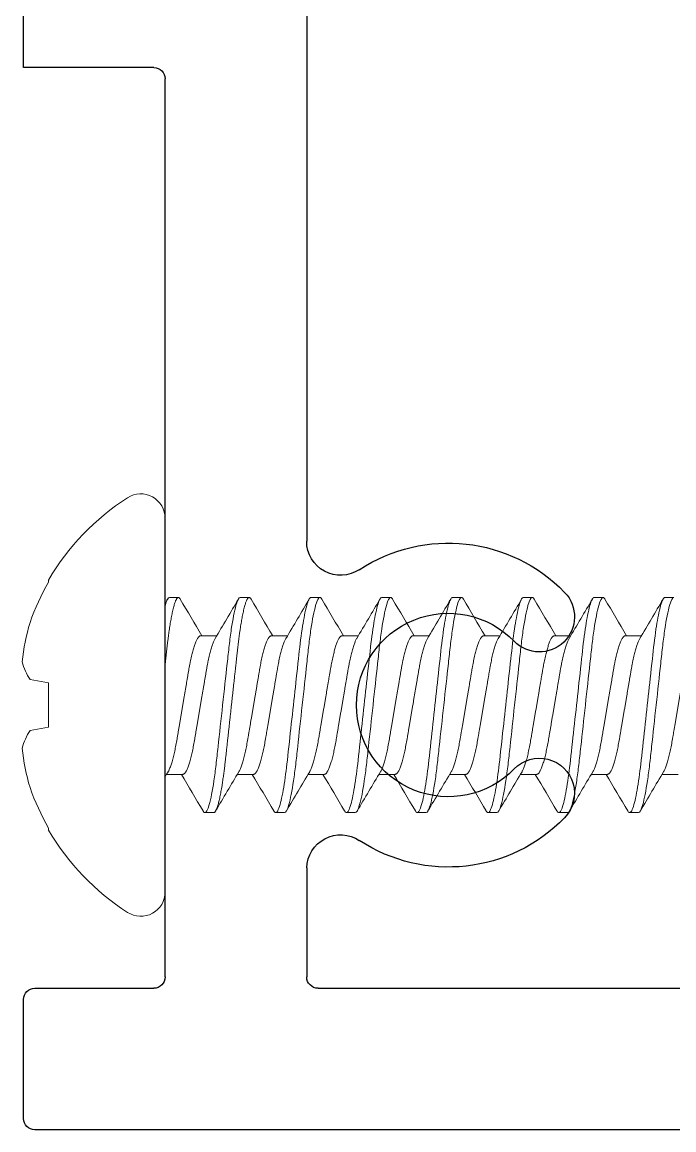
# Model space of a CAD drawing. Extents: x -82 to 113, y -82 to 93.
# Drawn here: x -4.854 to -4.279, y 67.164 to 68.142 of the extents above; entities that cross this region are included whole.
import ezdxf

# ---------------------------------------------------------------- set-up
doc = ezdxf.new("R2010")
doc.units = 0
doc.header["$MEASUREMENT"] = 0
doc.layers.get('0').update_dxf_attribs({"linetype": 'CONTINUOUS'})
doc.layers.add('Ballons', color=7, linetype='CONTINUOUS')
doc.layers.add('FRAME', color=1, linetype='CONTINUOUS')

# ---------------------------------------------------------------- blocks, each defined once
blk = doc.blocks.new('20350')
at = {"color": 7, "linetype": 'Continuous', "lineweight": 15}
for p, q in [((0, 0.16491), (0, -0.16491)), ((-0.10297, 0.11032), (-0.10297, 0.10857)), ((0.04296, 0.09499), (0.03515, 0.09499)), ((0.10545, 0.09499), (0.09764, 0.09499)), ((0.16794, 0.09499), (0.16013, 0.09499)), ((0.23044, 0.09499), (0.22262, 0.09499)), ((0.29293, 0.09499), (0.28511, 0.09499)), ((0.35542, 0.09499), (0.34761, 0.09499)), ((0.41791, 0.09499), (0.4101, 0.09499)), ((0.01562, 0.06116), (0.00127, 0.06116)), ((0.07811, 0.06116), (0.06376, 0.06116)), ((0.1406, 0.06116), (0.12625, 0.06116)), ((0.2031, 0.06116), (0.18874, 0.06116)), ((0.26559, 0.06116), (0.25123, 0.06116)), ((0.32808, 0.06116), (0.31372, 0.06116)), ((0.39057, 0.06116), (0.37621, 0.06116)), ((0.45306, 0.06116), (0.4387, 0.06116)), ((-0.11921, 0.02243), (-0.10297, 0.01957)), ((-0.10297, 0.01957), (-0.10297, -0.01957)), ((-0.10297, -0.01957), (-0.11921, -0.02243)), ((0.03125, -0.06116), (0.0456, -0.06116)), ((0.09374, -0.06116), (0.10809, -0.06116)), ((0.15623, -0.06116), (0.17058, -0.06116)), ((0.21872, -0.06116), (0.23307, -0.06116)), ((0.28121, -0.06116), (0.29556, -0.06116)), ((0.3437, -0.06116), (0.35806, -0.06116)), ((0.40619, -0.06116), (0.42055, -0.06116)), ((0.00391, -0.09499), (0.01172, -0.09499)), ((0.0664, -0.09499), (0.07421, -0.09499)), ((0.12889, -0.09499), (0.1367, -0.09499)), ((0.19138, -0.09499), (0.19919, -0.09499)), ((0.25387, -0.09499), (0.26168, -0.09499)), ((0.31636, -0.09499), (0.32417, -0.09499)), ((0.37885, -0.09499), (0.38666, -0.09499)), ((0.44134, -0.09499), (0.44915, -0.09499)), ((-0.10297, -0.10857), (-0.10297, -0.11032))]:
    blk.add_line(p, q, dxfattribs=at)
at = {"color": 7, "linetype": 'Continuous', "lineweight": 15, "flags": 128}
for points in [[(0.09597, 0.09349), (0.09606, 0.09364), (0.09647, 0.09424), (0.09687, 0.09466), (0.09726, 0.0949), (0.09764, 0.09499), (0.09807, 0.09488), (0.09852, 0.09456), (0.09899, 0.09401), (0.09946, 0.09323), (0.09995, 0.09223), (0.10044, 0.09101), (0.10094, 0.08957), (0.10145, 0.08791), (0.10196, 0.08602), (0.10242, 0.08416), (0.10288, 0.08213), (0.10334, 0.07994), (0.1038, 0.0776), (0.10425, 0.07511), (0.1047, 0.07249), (0.10515, 0.06973), (0.10559, 0.06686), (0.106, 0.06403), (0.10641, 0.0611), (0.1068, 0.0581), (0.10718, 0.05503), (0.10756, 0.05189), (0.10792, 0.04871), (0.10834, 0.04488), (0.10878, 0.04091), (0.10923, 0.0368), (0.10969, 0.03258), (0.11012, 0.02871), (0.11055, 0.02476), (0.11099, 0.02074), (0.11144, 0.01667), (0.11189, 0.01254), (0.11235, 0.00838), (0.1128, 0.0042), (0.11326, 0), (0.1137, -0.00399), (0.11414, -0.00797), (0.11457, -0.01193), (0.115, -0.01585), (0.11543, -0.01974), (0.11585, -0.02357), (0.11634, -0.02801), (0.11681, -0.03235), (0.11728, -0.03659), (0.11773, -0.0407), (0.11812, -0.04425), (0.11849, -0.0477), (0.11887, -0.05107), (0.11927, -0.05438), (0.11967, -0.05762), (0.12008, -0.06079), (0.12051, -0.06387), (0.12094, -0.06686), (0.12136, -0.06959), (0.12178, -0.07222), (0.12221, -0.07473), (0.12264, -0.07712), (0.12308, -0.07938), (0.12351, -0.0815), (0.12403, -0.08381), (0.12454, -0.08592), (0.12506, -0.08781), (0.12556, -0.08949), (0.12601, -0.0908), (0.12645, -0.09192), (0.12688, -0.09287), (0.1273, -0.09364), (0.12772, -0.09424), (0.12812, -0.09466), (0.12851, -0.0949), (0.12889, -0.09499), (0.12889, -0.09499)], [(0.15847, 0.09349), (0.15855, 0.09364), (0.15896, 0.09424), (0.15936, 0.09466), (0.15975, 0.0949), (0.16013, 0.09499), (0.16057, 0.09488), (0.16101, 0.09456), (0.16148, 0.09401), (0.16195, 0.09323), (0.16244, 0.09223), (0.16293, 0.09101), (0.16343, 0.08957), (0.16394, 0.08791), (0.16445, 0.08602), (0.16491, 0.08416), (0.16537, 0.08213), (0.16583, 0.07994), (0.16629, 0.0776), (0.16674, 0.07511), (0.1672, 0.07249), (0.16764, 0.06973), (0.16808, 0.06686), (0.16849, 0.06403), (0.1689, 0.0611), (0.16929, 0.0581), (0.16968, 0.05503), (0.17005, 0.05189), (0.17041, 0.04871), (0.17083, 0.04488), (0.17127, 0.04091), (0.17172, 0.0368), (0.17218, 0.03258), (0.17261, 0.02871), (0.17304, 0.02476), (0.17348, 0.02074), (0.17393, 0.01667), (0.17438, 0.01254), (0.17484, 0.00838), (0.1753, 0.0042), (0.17576, 0), (0.17619, -0.00399), (0.17663, -0.00797), (0.17706, -0.01193), (0.17749, -0.01585), (0.17792, -0.01974), (0.17834, -0.02357), (0.17883, -0.02801), (0.1793, -0.03235), (0.17977, -0.03659), (0.18022, -0.0407), (0.18061, -0.04425), (0.18099, -0.0477), (0.18136, -0.05107), (0.18176, -0.05438), (0.18216, -0.05762), (0.18257, -0.06079), (0.183, -0.06387), (0.18343, -0.06686), (0.18385, -0.06959), (0.18427, -0.07222), (0.1847, -0.07473), (0.18513, -0.07712), (0.18557, -0.07938), (0.18601, -0.0815), (0.18652, -0.08381), (0.18704, -0.08592), (0.18755, -0.08781), (0.18805, -0.08949), (0.1885, -0.0908), (0.18894, -0.09192), (0.18937, -0.09287), (0.18979, -0.09364), (0.19021, -0.09424), (0.19061, -0.09466), (0.191, -0.0949), (0.19138, -0.09499), (0.19138, -0.09499)], [(0.22096, 0.09349), (0.22104, 0.09364), (0.22145, 0.09424), (0.22185, 0.09466), (0.22225, 0.0949), (0.22262, 0.09499), (0.22306, 0.09488), (0.2235, 0.09456), (0.22397, 0.09401), (0.22444, 0.09323), (0.22493, 0.09223), (0.22542, 0.09101), (0.22592, 0.08957), (0.22643, 0.08791), (0.22694, 0.08602), (0.2274, 0.08416), (0.22786, 0.08213), (0.22832, 0.07994), (0.22878, 0.0776), (0.22923, 0.07511), (0.22969, 0.07249), (0.23013, 0.06973), (0.23057, 0.06686), (0.23098, 0.06403), (0.23139, 0.0611), (0.23178, 0.0581), (0.23217, 0.05503), (0.23254, 0.05189), (0.2329, 0.04871), (0.23333, 0.04488), (0.23376, 0.04091), (0.23421, 0.0368), (0.23467, 0.03258), (0.2351, 0.02871), (0.23553, 0.02476), (0.23597, 0.02074), (0.23642, 0.01667), (0.23687, 0.01254), (0.23733, 0.00838), (0.23779, 0.0042), (0.23825, 0), (0.23868, -0.00399), (0.23912, -0.00797), (0.23955, -0.01193), (0.23998, -0.01585), (0.24041, -0.01974), (0.24083, -0.02357), (0.24132, -0.02801), (0.24179, -0.03235), (0.24226, -0.03659), (0.24271, -0.0407), (0.2431, -0.04425), (0.24348, -0.0477), (0.24386, -0.05107), (0.24425, -0.05438), (0.24465, -0.05762), (0.24506, -0.06079), (0.24549, -0.06387), (0.24592, -0.06686), (0.24634, -0.06959), (0.24676, -0.07222), (0.24719, -0.07473), (0.24762, -0.07712), (0.24806, -0.07938), (0.2485, -0.0815), (0.24901, -0.08381), (0.24953, -0.08592), (0.25004, -0.08781), (0.25054, -0.08949), (0.25099, -0.0908), (0.25143, -0.09192), (0.25186, -0.09287), (0.25228, -0.09364), (0.2527, -0.09424), (0.2531, -0.09466), (0.25349, -0.0949), (0.25387, -0.09499), (0.25387, -0.09499)], [(0.28345, 0.09349), (0.28353, 0.09364), (0.28394, 0.09424), (0.28435, 0.09466), (0.28474, 0.0949), (0.28511, 0.09499), (0.28555, 0.09488), (0.286, 0.09456), (0.28646, 0.09401), (0.28694, 0.09323), (0.28742, 0.09223), (0.28791, 0.09101), (0.28841, 0.08957), (0.28892, 0.08791), (0.28943, 0.08602), (0.28989, 0.08416), (0.29035, 0.08213), (0.29081, 0.07994), (0.29127, 0.0776), (0.29173, 0.07511), (0.29218, 0.07249), (0.29262, 0.06973), (0.29306, 0.06686), (0.29347, 0.06403), (0.29388, 0.0611), (0.29427, 0.0581), (0.29466, 0.05503), (0.29503, 0.05189), (0.2954, 0.04871), (0.29582, 0.04488), (0.29625, 0.04091), (0.2967, 0.0368), (0.29717, 0.03258), (0.29759, 0.02871), (0.29802, 0.02476), (0.29846, 0.02074), (0.29891, 0.01667), (0.29936, 0.01254), (0.29982, 0.00838), (0.30028, 0.0042), (0.30074, 0), (0.30117, -0.00399), (0.30161, -0.00797), (0.30204, -0.01193), (0.30248, -0.01585), (0.3029, -0.01974), (0.30332, -0.02357), (0.30381, -0.02801), (0.30428, -0.03235), (0.30475, -0.03659), (0.3052, -0.0407), (0.30559, -0.04425), (0.30597, -0.0477), (0.30635, -0.05107), (0.30674, -0.05438), (0.30714, -0.05762), (0.30756, -0.06079), (0.30798, -0.06387), (0.30841, -0.06686), (0.30883, -0.06959), (0.30925, -0.07222), (0.30968, -0.07473), (0.31011, -0.07712), (0.31055, -0.07938), (0.31099, -0.0815), (0.3115, -0.08381), (0.31202, -0.08592), (0.31253, -0.08781), (0.31303, -0.08949), (0.31348, -0.0908), (0.31392, -0.09192), (0.31435, -0.09287), (0.31478, -0.09364), (0.31519, -0.09424), (0.31559, -0.09466), (0.31598, -0.0949), (0.31636, -0.09499), (0.31636, -0.09499)], [(0.34594, 0.09349), (0.34602, 0.09364), (0.34643, 0.09424), (0.34684, 0.09466), (0.34723, 0.0949), (0.34761, 0.09499), (0.34804, 0.09488), (0.34849, 0.09456), (0.34895, 0.09401), (0.34943, 0.09323), (0.34992, 0.09223), (0.35041, 0.09101), (0.3509, 0.08957), (0.35141, 0.08791), (0.35192, 0.08602), (0.35238, 0.08416), (0.35284, 0.08213), (0.3533, 0.07994), (0.35376, 0.0776), (0.35422, 0.07511), (0.35467, 0.07249), (0.35511, 0.06973), (0.35555, 0.06686), (0.35597, 0.06403), (0.35637, 0.0611), (0.35676, 0.0581), (0.35715, 0.05503), (0.35752, 0.05189), (0.35789, 0.04871), (0.35831, 0.04488), (0.35874, 0.04091), (0.35919, 0.0368), (0.35966, 0.03258), (0.36008, 0.02871), (0.36051, 0.02476), (0.36095, 0.02074), (0.3614, 0.01667), (0.36185, 0.01254), (0.36231, 0.00838), (0.36277, 0.0042), (0.36323, 0), (0.36367, -0.00399), (0.3641, -0.00797), (0.36454, -0.01193), (0.36497, -0.01585), (0.36539, -0.01974), (0.36581, -0.02357), (0.3663, -0.02801), (0.36678, -0.03235), (0.36724, -0.03659), (0.36769, -0.0407), (0.36808, -0.04425), (0.36846, -0.0477), (0.36884, -0.05107), (0.36923, -0.05438), (0.36963, -0.05762), (0.37005, -0.06079), (0.37047, -0.06387), (0.3709, -0.06686), (0.37132, -0.06959), (0.37174, -0.07222), (0.37217, -0.07473), (0.37261, -0.07712), (0.37304, -0.07938), (0.37348, -0.0815), (0.37399, -0.08381), (0.37451, -0.08592), (0.37502, -0.08781), (0.37553, -0.08949), (0.37597, -0.0908), (0.37641, -0.09192), (0.37684, -0.09287), (0.37727, -0.09364), (0.37768, -0.09424), (0.37808, -0.09466), (0.37847, -0.0949), (0.37885, -0.09499), (0.37885, -0.09499)], [(0.40843, 0.09349), (0.40851, 0.09364), (0.40892, 0.09424), (0.40933, 0.09466), (0.40972, 0.0949), (0.4101, 0.09499), (0.41053, 0.09488), (0.41098, 0.09456), (0.41144, 0.09401), (0.41192, 0.09323), (0.41241, 0.09223), (0.4129, 0.09101), (0.4134, 0.08957), (0.4139, 0.08791), (0.41441, 0.08602), (0.41487, 0.08416), (0.41533, 0.08213), (0.41579, 0.07994), (0.41625, 0.0776), (0.41671, 0.07511), (0.41716, 0.07249), (0.41761, 0.06973), (0.41805, 0.06686), (0.41846, 0.06403), (0.41886, 0.0611), (0.41925, 0.0581), (0.41964, 0.05503), (0.42001, 0.05189), (0.42038, 0.04871), (0.4208, 0.04488), (0.42123, 0.04091), (0.42168, 0.0368), (0.42215, 0.03258), (0.42257, 0.02871), (0.423, 0.02476), (0.42344, 0.02074), (0.42389, 0.01667), (0.42434, 0.01254), (0.4248, 0.00838), (0.42526, 0.0042), (0.42572, 0), (0.42616, -0.00399), (0.42659, -0.00797), (0.42703, -0.01193), (0.42746, -0.01585), (0.42788, -0.01974), (0.4283, -0.02357), (0.42879, -0.02801), (0.42927, -0.03235), (0.42973, -0.03659), (0.43018, -0.0407), (0.43057, -0.04425), (0.43095, -0.0477), (0.43133, -0.05107), (0.43172, -0.05438), (0.43212, -0.05762), (0.43254, -0.06079), (0.43296, -0.06387), (0.43339, -0.06686), (0.43381, -0.06959), (0.43423, -0.07222), (0.43466, -0.07473), (0.4351, -0.07712), (0.43553, -0.07938), (0.43597, -0.0815), (0.43648, -0.08381), (0.437, -0.08592), (0.43751, -0.08781), (0.43802, -0.08949), (0.43846, -0.0908), (0.4389, -0.09192), (0.43933, -0.09287), (0.43976, -0.09364), (0.44017, -0.09424), (0.44057, -0.09466), (0.44096, -0.0949), (0.44134, -0.09499), (0.44134, -0.09499)]]:
    blk.add_lwpolyline(points, dxfattribs=at)
at = {"color": 7, "linetype": 'Continuous', "lineweight": 15}
for centre, radius, start, end in [((-0.02156, 0.16491), 0.02156, 0, 122.82696), ((0.08483, 0), 0.21781, 122.82696, 149.5687), ((0.08748, 0.00048), 0.219, 150.42275, 160.70234), ((-3.69713, 2.27797), 4.32312, 329.15085, 329.64888), ((3.5982, 2.17365), 4.11763, 210.34334, 210.90451), ((-3.54829, 2.22691), 4.22281, 329.14489, 329.65476), ((3.59874, 2.13698), 4.04564, 210.33833, 210.9095), ((-3.44588, 2.20329), 4.17642, 329.1421, 329.65762), ((3.65503, 2.13331), 4.03844, 210.33784, 210.91001), ((-3.38395, 2.20362), 4.17707, 329.14215, 329.65759), ((3.7172, 2.13312), 4.03806, 210.33779, 210.91002), ((-3.32023, 2.2029), 4.17565, 329.14206, 329.65768), ((3.77928, 2.13288), 4.03759, 210.33778, 210.91007), ((-3.25729, 2.20263), 4.17512, 329.14203, 329.65771), ((3.84056, 2.13216), 4.03618, 210.33766, 210.91015), ((-3.19323, 2.20171), 4.1733, 329.14192, 329.65783), ((3.90379, 2.13259), 4.03703, 210.33772, 210.91009), ((0.05547, 0.01962), 0.18261, 163.05287, 174.17845), ((1.96649, 1.238), 2.29065, 210.85319, 210.98332), ((-0.07703, 0.05061), 0.05072, 194.22282, 213.73948), ((-0.07703, -0.05061), 0.05072, 146.26052, 165.77718), ((0.05547, -0.01962), 0.18261, 185.82155, 196.94713), ((3.61711, -2.20293), 4.17571, 149.14205, 149.65767), ((-3.42724, -2.13719), 4.04604, 30.33836, 30.90947), ((3.71944, -2.22649), 4.22199, 149.14485, 149.65481), ((-3.4264, -2.17368), 4.11769, 30.34333, 30.9045), ((3.74192, -2.20283), 4.1755, 149.14203, 149.65767), ((-3.29666, -2.13387), 4.03954, 30.3379, 30.90991), ((3.80503, -2.20319), 4.17622, 149.14207, 149.65762), ((-3.23307, -2.13322), 4.03826, 30.33781, 30.91), ((3.86663, -2.20267), 4.17519, 149.14203, 149.65771), ((-3.17142, -2.13372), 4.03925, 30.3379, 30.90996), ((3.92958, -2.20293), 4.17572, 149.14206, 149.65768), ((-3.10971, -2.13418), 4.04015, 30.33794, 30.90987), ((3.99207, -2.20293), 4.17572, 149.14206, 149.65768), ((-3.04618, -2.13356), 4.03893, 30.33785, 30.90996), ((0.08748, -0.00048), 0.219, 199.29766, 209.57725), ((-5.4711, -3.30323), 6.34506, 30.388589, 30.428661), ((0.08483, 0), 0.21781, 210.4313, 237.17304), ((-0.02156, -0.16491), 0.02156, 237.17304, 0)]:
    blk.add_arc(centre, radius, start, end, dxfattribs=at)
for points, knots in [([(0.03348, 0.09349), (0.03351, 0.09354), (0.03368, 0.09385), (0.03398, 0.09426), (0.03438, 0.09468), (0.03477, 0.09494), (0.03503, 0.09497), (0.03515, 0.09499)], [0, 0, 0, 0, 0.047585, 0.289025, 0.528364, 0.765414, 1, 1, 1, 1]), ([(0.03515, 0.09499), (0.03628, 0.09499), (0.03759, 0.09267), (0.04035, 0.08305), (0.04178, 0.07574), (0.04376, 0.06242), (0.0444, 0.0576), (0.04558, 0.04756), (0.04613, 0.04234), (0.04799, 0.02541), (0.04938, 0.01273), (0.05217, -0.01273), (0.05356, -0.02541), (0.05542, -0.04234), (0.05597, -0.04756), (0.05715, -0.0576), (0.05779, -0.06242), (0.05977, -0.07574), (0.0612, -0.08305), (0.06395, -0.09267), (0.06527, -0.09499), (0.0664, -0.09499)], [0, 0, 0, 0, 0.125, 0.125, 0.25, 0.25, 0.3125, 0.3125, 0.375, 0.375, 0.5, 0.5, 0.625, 0.625, 0.6875, 0.6875, 0.75, 0.75, 0.875, 0.875, 1, 1, 1, 1]), ([(0.04296, 0.09499), (0.04311, 0.09497), (0.04339, 0.09492), (0.04384, 0.09459), (0.04431, 0.09404), (0.04478, 0.09327), (0.04527, 0.09227), (0.04576, 0.09104), (0.04626, 0.0896), (0.04677, 0.08794), (0.04726, 0.08612), (0.04774, 0.08419), (0.0482, 0.08216), (0.04866, 0.07997), (0.04912, 0.07763), (0.04957, 0.07514), (0.05002, 0.07251), (0.05047, 0.06976), (0.0509, 0.06693), (0.05132, 0.06405), (0.05173, 0.06113), (0.05212, 0.05813), (0.05251, 0.05505), (0.05288, 0.05192), (0.05327, 0.04854), (0.05366, 0.04488), (0.0541, 0.04091), (0.05455, 0.0368), (0.055, 0.03273), (0.05544, 0.02871), (0.05587, 0.02476), (0.05631, 0.02074), (0.05676, 0.01667), (0.05721, 0.01254), (0.05767, 0.00838), (0.05812, 0.0042), (0.05858, 0.00007), (0.05902, -0.00399), (0.05946, -0.00797), (0.05989, -0.01192), (0.06032, -0.01585), (0.06075, -0.01974), (0.06119, -0.0238), (0.06166, -0.02801), (0.06213, -0.03235), (0.0626, -0.03659), (0.06303, -0.04055), (0.06344, -0.04425), (0.06382, -0.04771), (0.06419, -0.05109), (0.06459, -0.0544), (0.06499, -0.05765), (0.0654, -0.06082), (0.06583, -0.0639), (0.06625, -0.06684), (0.06668, -0.06962), (0.0671, -0.07224), (0.06753, -0.07475), (0.06796, -0.07714), (0.0684, -0.0794), (0.06886, -0.08165), (0.06935, -0.08385), (0.06987, -0.08595), (0.07038, -0.08785), (0.07086, -0.08946), (0.07133, -0.09082), (0.07177, -0.09195), (0.0722, -0.0929), (0.07262, -0.09367), (0.07304, -0.09426), (0.07344, -0.09468), (0.07383, -0.09493), (0.07423, -0.09502), (0.07464, -0.09492), (0.07509, -0.09459), (0.0755, -0.09412), (0.07577, -0.09367), (0.07588, -0.09348)], [0, 0, 0, 0, 0.014251, 0.028671, 0.043246, 0.05796, 0.072798, 0.087475, 0.102239, 0.117071, 0.131953, 0.14527, 0.158598, 0.171926, 0.18524, 0.198527, 0.211773, 0.224965, 0.238092, 0.250495, 0.262818, 0.27505, 0.287184, 0.29921, 0.311119, 0.325078, 0.339185, 0.353446, 0.367848, 0.380814, 0.393868, 0.406999, 0.420196, 0.433445, 0.446733, 0.460048, 0.473377, 0.486043, 0.498698, 0.51133, 0.523928, 0.536481, 0.548978, 0.56362, 0.578153, 0.592562, 0.606831, 0.619442, 0.631922, 0.644418, 0.657045, 0.669793, 0.682652, 0.695611, 0.708661, 0.721134, 0.733667, 0.746249, 0.75887, 0.771517, 0.78418, 0.799109, 0.814025, 0.82891, 0.843745, 0.856934, 0.870057, 0.883101, 0.896055, 0.908908, 0.921649, 0.934267, 0.946755, 0.961006, 0.975426, 0.990001, 1, 1, 1, 1]), ([(0.10545, 0.09499), (0.10658, 0.09499), (0.1079, 0.09267), (0.11065, 0.08305), (0.11208, 0.07574), (0.11406, 0.06242), (0.1147, 0.0576), (0.11588, 0.04756), (0.11643, 0.04234), (0.11829, 0.02541), (0.11968, 0.01273), (0.12247, -0.01273), (0.12386, -0.02541), (0.12572, -0.04234), (0.12627, -0.04756), (0.12745, -0.0576), (0.12809, -0.06242), (0.13007, -0.07574), (0.1315, -0.08305), (0.13426, -0.09267), (0.13557, -0.09499), (0.1367, -0.09499)], [0, 0, 0, 0, 0.125, 0.125, 0.25, 0.25, 0.3125, 0.3125, 0.375, 0.375, 0.5, 0.5, 0.625, 0.625, 0.6875, 0.6875, 0.75, 0.75, 0.875, 0.875, 1, 1, 1, 1]), ([(0.16794, 0.09499), (0.16907, 0.09499), (0.17039, 0.09267), (0.17314, 0.08305), (0.17457, 0.07574), (0.17655, 0.06242), (0.17719, 0.0576), (0.17837, 0.04756), (0.17892, 0.04234), (0.18078, 0.02541), (0.18217, 0.01273), (0.18496, -0.01273), (0.18635, -0.02541), (0.18821, -0.04234), (0.18876, -0.04756), (0.18995, -0.0576), (0.19058, -0.06242), (0.19256, -0.07574), (0.19399, -0.08305), (0.19675, -0.09267), (0.19806, -0.09499), (0.19919, -0.09499)], [0, 0, 0, 0, 0.125, 0.125, 0.25, 0.25, 0.3125, 0.3125, 0.375, 0.375, 0.5, 0.5, 0.625, 0.625, 0.6875, 0.6875, 0.75, 0.75, 0.875, 0.875, 1, 1, 1, 1]), ([(0.23044, 0.09499), (0.23156, 0.09499), (0.23288, 0.09267), (0.23563, 0.08305), (0.23706, 0.07574), (0.23905, 0.06242), (0.23968, 0.0576), (0.24086, 0.04756), (0.24142, 0.04234), (0.24327, 0.02541), (0.24466, 0.01273), (0.24745, -0.01273), (0.24884, -0.02541), (0.2507, -0.04234), (0.25125, -0.04756), (0.25244, -0.0576), (0.25307, -0.06242), (0.25505, -0.07574), (0.25649, -0.08305), (0.25924, -0.09267), (0.26055, -0.09499), (0.26168, -0.09499)], [0, 0, 0, 0, 0.125, 0.125, 0.25, 0.25, 0.3125, 0.3125, 0.375, 0.375, 0.5, 0.5, 0.625, 0.625, 0.6875, 0.6875, 0.75, 0.75, 0.875, 0.875, 1, 1, 1, 1]), ([(0.29293, 0.09499), (0.29405, 0.09499), (0.29537, 0.09267), (0.29812, 0.08305), (0.29955, 0.07574), (0.30154, 0.06242), (0.30217, 0.0576), (0.30336, 0.04756), (0.30391, 0.04234), (0.30576, 0.02541), (0.30715, 0.01273), (0.30994, -0.01273), (0.31134, -0.02541), (0.31319, -0.04234), (0.31374, -0.04756), (0.31493, -0.0576), (0.31556, -0.06242), (0.31754, -0.07574), (0.31898, -0.08305), (0.32173, -0.09267), (0.32304, -0.09499), (0.32417, -0.09499)], [0, 0, 0, 0, 0.125, 0.125, 0.25, 0.25, 0.3125, 0.3125, 0.375, 0.375, 0.5, 0.5, 0.625, 0.625, 0.6875, 0.6875, 0.75, 0.75, 0.875, 0.875, 1, 1, 1, 1]), ([(0.35542, 0.09499), (0.35654, 0.09499), (0.35786, 0.09267), (0.36061, 0.08305), (0.36204, 0.07574), (0.36403, 0.06242), (0.36466, 0.0576), (0.36585, 0.04756), (0.3664, 0.04234), (0.36825, 0.02541), (0.36964, 0.01273), (0.37243, -0.01273), (0.37383, -0.02541), (0.37568, -0.04234), (0.37623, -0.04756), (0.37742, -0.0576), (0.37805, -0.06242), (0.38004, -0.07574), (0.38147, -0.08305), (0.38422, -0.09267), (0.38553, -0.09499), (0.38666, -0.09499)], [0, 0, 0, 0, 0.125, 0.125, 0.25, 0.25, 0.3125, 0.3125, 0.375, 0.375, 0.5, 0.5, 0.625, 0.625, 0.6875, 0.6875, 0.75, 0.75, 0.875, 0.875, 1, 1, 1, 1]), ([(0.41791, 0.09499), (0.41904, 0.09499), (0.42035, 0.09267), (0.4231, 0.08305), (0.42453, 0.07574), (0.42652, 0.06242), (0.42715, 0.0576), (0.42834, 0.04756), (0.42889, 0.04234), (0.43074, 0.02541), (0.43214, 0.01273), (0.43493, -0.01273), (0.43632, -0.02541), (0.43817, -0.04234), (0.43872, -0.04756), (0.43991, -0.0576), (0.44054, -0.06242), (0.44253, -0.07574), (0.44396, -0.08305), (0.44671, -0.09267), (0.44803, -0.09499), (0.44915, -0.09499)], [0, 0, 0, 0, 0.125, 0.125, 0.25, 0.25, 0.3125, 0.3125, 0.375, 0.375, 0.5, 0.5, 0.625, 0.625, 0.6875, 0.6875, 0.75, 0.75, 0.875, 0.875, 1, 1, 1, 1]), ([(0.00268, 0.05879), (0.00284, 0.05852), (0.00319, 0.05792), (0.00374, 0.05678), (0.00433, 0.0554), (0.00493, 0.0538), (0.00554, 0.05199), (0.00615, 0.05), (0.00676, 0.04784), (0.00736, 0.04553), (0.00794, 0.04312), (0.0085, 0.04062), (0.00903, 0.03807), (0.00955, 0.03543), (0.01005, 0.03271), (0.01053, 0.02992), (0.01102, 0.02705), (0.01153, 0.02406), (0.01206, 0.02093), (0.01262, 0.01764), (0.0132, 0.01422), (0.0138, 0.01073), (0.0144, 0.00719), (0.01501, 0.0036), (0.01561, 0.00005), (0.01621, -0.00344), (0.01679, -0.00686), (0.01737, -0.01025), (0.01794, -0.01359), (0.0185, -0.01687), (0.01904, -0.02008), (0.01957, -0.02319), (0.02009, -0.02625), (0.0206, -0.02925), (0.0211, -0.03219), (0.02162, -0.03504), (0.02216, -0.03782), (0.02272, -0.04051), (0.02329, -0.04304), (0.02386, -0.04542), (0.02443, -0.04764), (0.02501, -0.04971), (0.02559, -0.05164), (0.02618, -0.0534), (0.02676, -0.055), (0.02734, -0.05641), (0.02793, -0.05767), (0.02851, -0.05875), (0.02909, -0.05964), (0.02966, -0.06033), (0.03021, -0.06081), (0.03074, -0.06111), (0.03108, -0.06114), (0.03125, -0.06116)], [0, 0, 0, 0, 0.01655, 0.036076, 0.055684, 0.076278, 0.09689, 0.117481, 0.138013, 0.158451, 0.178758, 0.197989, 0.217041, 0.235887, 0.254503, 0.272881, 0.291367, 0.310095, 0.329043, 0.349099, 0.369335, 0.389717, 0.410212, 0.430781, 0.451388, 0.471059, 0.490697, 0.51027, 0.529746, 0.549094, 0.568284, 0.587289, 0.606083, 0.625518, 0.644756, 0.664215, 0.683931, 0.703875, 0.724017, 0.743398, 0.7629, 0.782492, 0.802141, 0.821815, 0.841481, 0.861106, 0.880659, 0.90103, 0.921251, 0.941289, 0.961112, 0.980691, 1, 1, 1, 1]), ([(0.01562, 0.06116), (0.01578, 0.06115), (0.01611, 0.06111), (0.01661, 0.06084), (0.01713, 0.0604), (0.01767, 0.05978), (0.01822, 0.05897), (0.01879, 0.05797), (0.01936, 0.05679), (0.01995, 0.0554), (0.02055, 0.0538), (0.02117, 0.05199), (0.02178, 0.05), (0.02238, 0.04784), (0.02298, 0.04553), (0.02356, 0.04312), (0.02412, 0.04062), (0.02465, 0.03807), (0.02517, 0.03543), (0.02567, 0.03271), (0.02615, 0.02992), (0.02664, 0.02705), (0.02715, 0.02406), (0.02768, 0.02093), (0.02824, 0.01764), (0.02882, 0.01422), (0.02942, 0.01073), (0.03002, 0.00719), (0.03063, 0.0036), (0.03124, 0.00005), (0.03183, -0.00344), (0.03241, -0.00686), (0.03299, -0.01025), (0.03356, -0.01359), (0.03412, -0.01687), (0.03466, -0.02008), (0.03519, -0.02319), (0.03572, -0.02625), (0.03623, -0.02925), (0.03673, -0.03219), (0.03725, -0.03504), (0.03779, -0.03782), (0.03834, -0.04051), (0.03891, -0.04304), (0.03948, -0.04542), (0.04005, -0.04764), (0.04063, -0.04971), (0.04121, -0.05164), (0.0418, -0.0534), (0.04239, -0.05499), (0.04297, -0.05642), (0.04355, -0.05766), (0.04396, -0.05845), (0.04417, -0.05877), (0.04419, -0.0588)], [0, 0, 0, 0, 0.018425, 0.037097, 0.055995, 0.075091, 0.09436, 0.113772, 0.133298, 0.152906, 0.1735, 0.194111, 0.214702, 0.235235, 0.255672, 0.275979, 0.295209, 0.314261, 0.333107, 0.351722, 0.3701, 0.388586, 0.407314, 0.426261, 0.446317, 0.466553, 0.486935, 0.507429, 0.527998, 0.548605, 0.568275, 0.587913, 0.607486, 0.626962, 0.646309, 0.665499, 0.684504, 0.703298, 0.722732, 0.74197, 0.761429, 0.781145, 0.801089, 0.82123, 0.840611, 0.860113, 0.879704, 0.899353, 0.919026, 0.938692, 0.958318, 0.97787, 0.998241, 1, 1, 1, 1]), ([(0.06517, 0.05879), (0.06533, 0.05852), (0.06568, 0.05792), (0.06623, 0.05678), (0.06682, 0.0554), (0.06742, 0.0538), (0.06803, 0.05199), (0.06865, 0.05), (0.06925, 0.04784), (0.06985, 0.04553), (0.07043, 0.04312), (0.07099, 0.04062), (0.07152, 0.03807), (0.07204, 0.03543), (0.07254, 0.03271), (0.07302, 0.02992), (0.07351, 0.02705), (0.07402, 0.02406), (0.07455, 0.02093), (0.07511, 0.01764), (0.07569, 0.01422), (0.07629, 0.01073), (0.07689, 0.00719), (0.0775, 0.0036), (0.0781, 0.00005), (0.0787, -0.00344), (0.07928, -0.00686), (0.07986, -0.01025), (0.08043, -0.01359), (0.08099, -0.01687), (0.08153, -0.02008), (0.08206, -0.02319), (0.08258, -0.02625), (0.08309, -0.02925), (0.08359, -0.03219), (0.08411, -0.03504), (0.08465, -0.03782), (0.08521, -0.04051), (0.08578, -0.04304), (0.08635, -0.04542), (0.08692, -0.04764), (0.0875, -0.04971), (0.08808, -0.05164), (0.08867, -0.0534), (0.08925, -0.055), (0.08984, -0.05641), (0.09042, -0.05767), (0.091, -0.05875), (0.09159, -0.05964), (0.09215, -0.06033), (0.0927, -0.06081), (0.09323, -0.06111), (0.09357, -0.06114), (0.09374, -0.06116)], [0, 0, 0, 0, 0.016545, 0.036071, 0.055679, 0.076274, 0.096885, 0.117476, 0.138009, 0.158447, 0.178755, 0.197985, 0.217037, 0.235883, 0.254499, 0.272877, 0.291364, 0.310092, 0.32904, 0.349096, 0.369332, 0.389715, 0.410209, 0.430778, 0.451385, 0.471056, 0.490695, 0.510268, 0.529744, 0.549092, 0.568282, 0.587287, 0.606081, 0.625516, 0.644754, 0.664214, 0.68393, 0.703874, 0.724016, 0.743397, 0.762899, 0.782491, 0.80214, 0.821814, 0.84148, 0.861106, 0.880658, 0.901029, 0.921251, 0.941289, 0.961112, 0.980691, 1, 1, 1, 1]), ([(0.07811, 0.06116), (0.07827, 0.06115), (0.0786, 0.06111), (0.0791, 0.06084), (0.07962, 0.0604), (0.08016, 0.05978), (0.08071, 0.05897), (0.08128, 0.05797), (0.08185, 0.05679), (0.08244, 0.0554), (0.08304, 0.0538), (0.08366, 0.05199), (0.08427, 0.05), (0.08488, 0.04784), (0.08547, 0.04553), (0.08605, 0.04312), (0.08661, 0.04062), (0.08715, 0.03807), (0.08766, 0.03543), (0.08816, 0.03271), (0.08864, 0.02992), (0.08913, 0.02705), (0.08964, 0.02406), (0.09017, 0.02093), (0.09073, 0.01764), (0.09131, 0.01422), (0.09191, 0.01073), (0.09251, 0.00719), (0.09312, 0.0036), (0.09373, 0.00005), (0.09432, -0.00344), (0.0949, -0.00686), (0.09548, -0.01025), (0.09605, -0.01359), (0.09661, -0.01687), (0.09716, -0.02008), (0.09769, -0.02319), (0.09821, -0.02625), (0.09872, -0.02925), (0.09922, -0.03219), (0.09974, -0.03504), (0.10028, -0.03782), (0.10084, -0.04051), (0.1014, -0.04304), (0.10197, -0.04542), (0.10254, -0.04764), (0.10312, -0.04971), (0.10371, -0.05164), (0.10429, -0.0534), (0.10488, -0.05499), (0.10546, -0.05642), (0.10604, -0.05766), (0.10645, -0.05845), (0.10666, -0.05877), (0.10668, -0.0588)], [0, 0, 0, 0, 0.018425, 0.037098, 0.055996, 0.075092, 0.094362, 0.113774, 0.1333, 0.152908, 0.173503, 0.194115, 0.214706, 0.235239, 0.255677, 0.275984, 0.295214, 0.314266, 0.333112, 0.351728, 0.370107, 0.388593, 0.407321, 0.426269, 0.446325, 0.466561, 0.486944, 0.507438, 0.528007, 0.548614, 0.568285, 0.587924, 0.607497, 0.626973, 0.646321, 0.665511, 0.684516, 0.70331, 0.722745, 0.741983, 0.761443, 0.781159, 0.801103, 0.821245, 0.840626, 0.860128, 0.879719, 0.899368, 0.919043, 0.938709, 0.958334, 0.977887, 0.998258, 1, 1, 1, 1]), ([(0.12766, 0.05879), (0.12782, 0.05852), (0.12817, 0.05792), (0.12872, 0.05678), (0.12931, 0.0554), (0.12991, 0.0538), (0.13052, 0.05199), (0.13114, 0.05), (0.13174, 0.04784), (0.13234, 0.04553), (0.13292, 0.04312), (0.13348, 0.04062), (0.13401, 0.03807), (0.13453, 0.03543), (0.13503, 0.03271), (0.13551, 0.02992), (0.136, 0.02705), (0.13651, 0.02406), (0.13704, 0.02093), (0.1376, 0.01764), (0.13818, 0.01422), (0.13878, 0.01073), (0.13938, 0.00719), (0.13999, 0.0036), (0.1406, 0.00005), (0.14119, -0.00344), (0.14177, -0.00686), (0.14235, -0.01025), (0.14292, -0.01359), (0.14348, -0.01687), (0.14402, -0.02008), (0.14455, -0.02319), (0.14507, -0.02625), (0.14559, -0.02925), (0.14608, -0.03219), (0.14661, -0.03504), (0.14715, -0.03782), (0.1477, -0.04051), (0.14827, -0.04304), (0.14884, -0.04542), (0.14941, -0.04764), (0.14999, -0.04971), (0.15057, -0.05164), (0.15116, -0.0534), (0.15174, -0.055), (0.15233, -0.05641), (0.15291, -0.05767), (0.1535, -0.05875), (0.15408, -0.05964), (0.15464, -0.06033), (0.15519, -0.06081), (0.15572, -0.06111), (0.15606, -0.06114), (0.15623, -0.06116)], [0, 0, 0, 0, 0.016565, 0.036091, 0.055698, 0.076292, 0.096904, 0.117494, 0.138027, 0.158464, 0.178771, 0.198002, 0.217053, 0.235899, 0.254514, 0.272892, 0.291378, 0.310106, 0.329053, 0.349109, 0.369345, 0.389727, 0.410221, 0.43079, 0.451396, 0.471067, 0.490705, 0.510278, 0.529753, 0.549101, 0.568291, 0.587296, 0.606089, 0.625524, 0.644762, 0.664221, 0.683936, 0.70388, 0.724022, 0.743402, 0.762904, 0.782495, 0.802144, 0.821817, 0.841483, 0.861108, 0.880661, 0.901031, 0.921252, 0.94129, 0.961113, 0.980692, 1, 1, 1, 1]), ([(0.1406, 0.06116), (0.14076, 0.06115), (0.14109, 0.06111), (0.14159, 0.06084), (0.14211, 0.0604), (0.14265, 0.05978), (0.1432, 0.05897), (0.14377, 0.05797), (0.14434, 0.05679), (0.14493, 0.0554), (0.14553, 0.0538), (0.14615, 0.05199), (0.14676, 0.05), (0.14737, 0.04784), (0.14797, 0.04553), (0.14854, 0.04312), (0.1491, 0.04062), (0.14964, 0.03807), (0.15015, 0.03543), (0.15065, 0.03271), (0.15113, 0.02992), (0.15162, 0.02705), (0.15213, 0.02406), (0.15266, 0.02093), (0.15322, 0.01764), (0.15381, 0.01422), (0.1544, 0.01073), (0.155, 0.00719), (0.15561, 0.0036), (0.15622, 0.00005), (0.15681, -0.00344), (0.1574, -0.00686), (0.15797, -0.01025), (0.15854, -0.01359), (0.1591, -0.01687), (0.15965, -0.02008), (0.16018, -0.02319), (0.1607, -0.02625), (0.16121, -0.02925), (0.16171, -0.03219), (0.16223, -0.03504), (0.16277, -0.03782), (0.16333, -0.04051), (0.16389, -0.04304), (0.16446, -0.04542), (0.16503, -0.04764), (0.16561, -0.04971), (0.1662, -0.05164), (0.16678, -0.0534), (0.16737, -0.05499), (0.16795, -0.05642), (0.16853, -0.05766), (0.16894, -0.05845), (0.16915, -0.05877), (0.16917, -0.0588)], [0, 0, 0, 0, 0.018425, 0.037098, 0.055995, 0.075092, 0.094361, 0.113774, 0.1333, 0.152908, 0.173502, 0.194114, 0.214705, 0.235238, 0.255675, 0.275982, 0.295213, 0.314265, 0.333111, 0.351727, 0.370105, 0.388591, 0.407319, 0.426267, 0.446323, 0.466559, 0.486941, 0.507436, 0.528005, 0.548612, 0.568283, 0.587921, 0.607494, 0.626969, 0.646317, 0.665508, 0.684513, 0.703307, 0.722741, 0.74198, 0.761439, 0.781155, 0.801099, 0.821241, 0.840622, 0.860124, 0.879715, 0.899364, 0.919038, 0.938704, 0.95833, 0.977882, 0.998253, 1, 1, 1, 1]), ([(0.19015, 0.05879), (0.19031, 0.05852), (0.19066, 0.05792), (0.19121, 0.05678), (0.1918, 0.0554), (0.1924, 0.0538), (0.19301, 0.05199), (0.19363, 0.05), (0.19423, 0.04784), (0.19483, 0.04553), (0.19541, 0.04312), (0.19597, 0.04062), (0.1965, 0.03807), (0.19702, 0.03543), (0.19752, 0.03271), (0.198, 0.02992), (0.19849, 0.02705), (0.199, 0.02406), (0.19953, 0.02093), (0.20009, 0.01764), (0.20067, 0.01422), (0.20127, 0.01073), (0.20187, 0.00719), (0.20248, 0.0036), (0.20309, 0.00005), (0.20368, -0.00344), (0.20426, -0.00686), (0.20484, -0.01025), (0.20541, -0.01359), (0.20597, -0.01687), (0.20651, -0.02008), (0.20704, -0.02319), (0.20757, -0.02625), (0.20808, -0.02925), (0.20858, -0.03219), (0.2091, -0.03504), (0.20964, -0.03782), (0.21019, -0.04051), (0.21076, -0.04304), (0.21133, -0.04542), (0.2119, -0.04764), (0.21248, -0.04971), (0.21306, -0.05164), (0.21365, -0.0534), (0.21424, -0.055), (0.21482, -0.05641), (0.2154, -0.05767), (0.21599, -0.05875), (0.21657, -0.05964), (0.21713, -0.06033), (0.21768, -0.06081), (0.21821, -0.06111), (0.21855, -0.06114), (0.21872, -0.06116)], [0, 0, 0, 0, 0.016551, 0.036076, 0.055684, 0.076279, 0.09689, 0.117481, 0.138014, 0.158452, 0.178759, 0.19799, 0.217041, 0.235888, 0.254503, 0.272882, 0.291368, 0.310096, 0.329043, 0.349099, 0.369335, 0.389718, 0.410212, 0.430781, 0.451388, 0.471059, 0.490697, 0.51027, 0.529746, 0.549094, 0.568285, 0.58729, 0.606083, 0.625518, 0.644756, 0.664216, 0.683932, 0.703876, 0.724018, 0.743399, 0.7629, 0.782492, 0.802141, 0.821815, 0.841481, 0.861106, 0.880659, 0.90103, 0.921251, 0.941289, 0.961112, 0.980691, 1, 1, 1, 1]), ([(0.2031, 0.06116), (0.20326, 0.06115), (0.20358, 0.06111), (0.20408, 0.06084), (0.2046, 0.0604), (0.20514, 0.05978), (0.20569, 0.05897), (0.20626, 0.05797), (0.20683, 0.05679), (0.20742, 0.0554), (0.20802, 0.0538), (0.20864, 0.05199), (0.20925, 0.05), (0.20986, 0.04784), (0.21046, 0.04553), (0.21104, 0.04312), (0.21159, 0.04062), (0.21213, 0.03807), (0.21264, 0.03543), (0.21314, 0.03271), (0.21362, 0.02992), (0.21411, 0.02705), (0.21462, 0.02406), (0.21515, 0.02093), (0.21571, 0.01764), (0.2163, 0.01422), (0.21689, 0.01073), (0.21749, 0.00719), (0.2181, 0.0036), (0.21871, 0.00005), (0.2193, -0.00344), (0.21989, -0.00686), (0.22046, -0.01025), (0.22103, -0.01359), (0.22159, -0.01687), (0.22214, -0.02008), (0.22267, -0.02319), (0.22319, -0.02625), (0.2237, -0.02925), (0.2242, -0.03219), (0.22472, -0.03504), (0.22526, -0.03782), (0.22582, -0.04051), (0.22638, -0.04304), (0.22695, -0.04542), (0.22752, -0.04764), (0.2281, -0.04971), (0.22869, -0.05164), (0.22927, -0.0534), (0.22986, -0.05499), (0.23044, -0.05642), (0.23102, -0.05766), (0.23143, -0.05845), (0.23164, -0.05877), (0.23166, -0.0588)], [0, 0, 0, 0, 0.018425, 0.037098, 0.055995, 0.075092, 0.094361, 0.113774, 0.1333, 0.152908, 0.173502, 0.194114, 0.214705, 0.235238, 0.255675, 0.275982, 0.295213, 0.314265, 0.333111, 0.351727, 0.370105, 0.388591, 0.407319, 0.426267, 0.446323, 0.466559, 0.486941, 0.507436, 0.528005, 0.548612, 0.568283, 0.587921, 0.607494, 0.626969, 0.646317, 0.665508, 0.684513, 0.703307, 0.722741, 0.74198, 0.761439, 0.781155, 0.801099, 0.821241, 0.840622, 0.860124, 0.879715, 0.899364, 0.919038, 0.938704, 0.95833, 0.977882, 0.998253, 1, 1, 1, 1]), ([(0.25265, 0.05879), (0.25281, 0.05852), (0.25315, 0.05792), (0.2537, 0.05678), (0.25429, 0.0554), (0.25489, 0.0538), (0.25551, 0.05199), (0.25612, 0.05), (0.25673, 0.04784), (0.25732, 0.04553), (0.2579, 0.04312), (0.25846, 0.04062), (0.259, 0.03807), (0.25951, 0.03543), (0.26001, 0.03271), (0.26049, 0.02992), (0.26098, 0.02705), (0.26149, 0.02406), (0.26202, 0.02093), (0.26258, 0.01764), (0.26316, 0.01422), (0.26376, 0.01073), (0.26436, 0.00719), (0.26497, 0.0036), (0.26558, 0.00005), (0.26617, -0.00344), (0.26675, -0.00686), (0.26733, -0.01025), (0.2679, -0.01359), (0.26846, -0.01687), (0.26901, -0.02008), (0.26954, -0.02319), (0.27006, -0.02625), (0.27057, -0.02925), (0.27107, -0.03219), (0.27159, -0.03504), (0.27213, -0.03782), (0.27269, -0.04051), (0.27325, -0.04304), (0.27382, -0.04542), (0.27439, -0.04764), (0.27497, -0.04971), (0.27556, -0.05164), (0.27614, -0.0534), (0.27673, -0.055), (0.27731, -0.05641), (0.27789, -0.05767), (0.27848, -0.05875), (0.27906, -0.05964), (0.27962, -0.06033), (0.28017, -0.06081), (0.2807, -0.06111), (0.28104, -0.06114), (0.28121, -0.06116)], [0, 0, 0, 0, 0.016551, 0.036076, 0.055684, 0.076279, 0.09689, 0.117481, 0.138014, 0.158452, 0.178759, 0.19799, 0.217041, 0.235888, 0.254503, 0.272882, 0.291368, 0.310096, 0.329043, 0.349099, 0.369335, 0.389718, 0.410212, 0.430781, 0.451388, 0.471059, 0.490697, 0.51027, 0.529746, 0.549094, 0.568285, 0.58729, 0.606083, 0.625518, 0.644756, 0.664216, 0.683932, 0.703876, 0.724018, 0.743399, 0.7629, 0.782492, 0.802141, 0.821815, 0.841481, 0.861106, 0.880659, 0.90103, 0.921251, 0.941289, 0.961112, 0.980691, 1, 1, 1, 1]), ([(0.26559, 0.06116), (0.26575, 0.06115), (0.26607, 0.06111), (0.26657, 0.06084), (0.2671, 0.0604), (0.26763, 0.05978), (0.26818, 0.05897), (0.26875, 0.05797), (0.26932, 0.05679), (0.26991, 0.0554), (0.27051, 0.0538), (0.27113, 0.05199), (0.27174, 0.05), (0.27235, 0.04784), (0.27295, 0.04553), (0.27353, 0.04312), (0.27408, 0.04062), (0.27462, 0.03807), (0.27514, 0.03543), (0.27564, 0.03271), (0.27611, 0.02992), (0.2766, 0.02705), (0.27711, 0.02406), (0.27765, 0.02093), (0.2782, 0.01764), (0.27879, 0.01422), (0.27938, 0.01073), (0.27999, 0.00719), (0.2806, 0.0036), (0.2812, 0.00005), (0.28179, -0.00344), (0.28238, -0.00686), (0.28295, -0.01025), (0.28352, -0.01359), (0.28408, -0.01687), (0.28463, -0.02008), (0.28516, -0.02319), (0.28568, -0.02625), (0.28619, -0.02925), (0.28669, -0.03219), (0.28721, -0.03504), (0.28775, -0.03782), (0.28831, -0.04051), (0.28887, -0.04304), (0.28944, -0.04542), (0.29002, -0.04764), (0.29059, -0.04971), (0.29118, -0.05164), (0.29176, -0.0534), (0.29235, -0.05499), (0.29293, -0.05642), (0.29351, -0.05766), (0.29392, -0.05845), (0.29413, -0.05877), (0.29415, -0.0588)], [0, 0, 0, 0, 0.018425, 0.037098, 0.055995, 0.075092, 0.094361, 0.113774, 0.1333, 0.152908, 0.173502, 0.194114, 0.214705, 0.235238, 0.255675, 0.275982, 0.295213, 0.314265, 0.333111, 0.351727, 0.370105, 0.388591, 0.407319, 0.426267, 0.446322, 0.466559, 0.486941, 0.507436, 0.528005, 0.548612, 0.568283, 0.587921, 0.607494, 0.626969, 0.646317, 0.665508, 0.684513, 0.703307, 0.722741, 0.74198, 0.761439, 0.781155, 0.801099, 0.821241, 0.840622, 0.860124, 0.879715, 0.899364, 0.919038, 0.938704, 0.95833, 0.977882, 0.998253, 1, 1, 1, 1]), ([(0.31514, 0.05879), (0.3153, 0.05852), (0.31564, 0.05792), (0.31619, 0.05678), (0.31678, 0.0554), (0.31738, 0.0538), (0.318, 0.05199), (0.31861, 0.05), (0.31922, 0.04784), (0.31982, 0.04553), (0.32039, 0.04312), (0.32095, 0.04062), (0.32149, 0.03807), (0.322, 0.03543), (0.3225, 0.03271), (0.32298, 0.02992), (0.32347, 0.02705), (0.32398, 0.02406), (0.32451, 0.02093), (0.32507, 0.01764), (0.32565, 0.01422), (0.32625, 0.01073), (0.32685, 0.00719), (0.32746, 0.0036), (0.32807, 0.00005), (0.32866, -0.00344), (0.32925, -0.00686), (0.32982, -0.01025), (0.33039, -0.01359), (0.33095, -0.01687), (0.3315, -0.02008), (0.33203, -0.02319), (0.33255, -0.02625), (0.33306, -0.02925), (0.33356, -0.03219), (0.33408, -0.03504), (0.33462, -0.03782), (0.33518, -0.04051), (0.33574, -0.04304), (0.33631, -0.04542), (0.33688, -0.04764), (0.33746, -0.04971), (0.33805, -0.05164), (0.33863, -0.0534), (0.33922, -0.055), (0.3398, -0.05641), (0.34038, -0.05767), (0.34097, -0.05875), (0.34155, -0.05964), (0.34212, -0.06033), (0.34266, -0.06081), (0.34319, -0.06111), (0.34353, -0.06114), (0.3437, -0.06116)], [0, 0, 0, 0, 0.01655, 0.036076, 0.055684, 0.076279, 0.09689, 0.117481, 0.138014, 0.158452, 0.178759, 0.19799, 0.217041, 0.235888, 0.254503, 0.272882, 0.291368, 0.310096, 0.329043, 0.349099, 0.369335, 0.389718, 0.410212, 0.430781, 0.451388, 0.471059, 0.490697, 0.51027, 0.529746, 0.549094, 0.568285, 0.58729, 0.606083, 0.625518, 0.644756, 0.664216, 0.683932, 0.703876, 0.724018, 0.743399, 0.7629, 0.782492, 0.802141, 0.821815, 0.841481, 0.861106, 0.880659, 0.90103, 0.921251, 0.941289, 0.961112, 0.980691, 1, 1, 1, 1]), ([(0.32808, 0.06116), (0.32824, 0.06115), (0.32856, 0.06111), (0.32906, 0.06084), (0.32959, 0.0604), (0.33012, 0.05978), (0.33068, 0.05897), (0.33124, 0.05797), (0.33181, 0.05679), (0.3324, 0.0554), (0.33301, 0.0538), (0.33362, 0.05199), (0.33423, 0.05), (0.33484, 0.04784), (0.33544, 0.04553), (0.33602, 0.04312), (0.33657, 0.04062), (0.33711, 0.03807), (0.33763, 0.03543), (0.33813, 0.03271), (0.3386, 0.02992), (0.33909, 0.02705), (0.3396, 0.02406), (0.34014, 0.02093), (0.3407, 0.01764), (0.34128, 0.01422), (0.34187, 0.01073), (0.34248, 0.00719), (0.34309, 0.0036), (0.34369, 0.00005), (0.34429, -0.00344), (0.34487, -0.00686), (0.34545, -0.01025), (0.34601, -0.01359), (0.34657, -0.01687), (0.34712, -0.02008), (0.34765, -0.02319), (0.34817, -0.02625), (0.34868, -0.02925), (0.34918, -0.03219), (0.3497, -0.03504), (0.35024, -0.03782), (0.3508, -0.04051), (0.35136, -0.04304), (0.35193, -0.04542), (0.35251, -0.04764), (0.35308, -0.04971), (0.35367, -0.05164), (0.35425, -0.0534), (0.35484, -0.05499), (0.35542, -0.05642), (0.35601, -0.05766), (0.35641, -0.05845), (0.35662, -0.05877), (0.35664, -0.0588)], [0, 0, 0, 0, 0.018425, 0.037098, 0.055995, 0.075092, 0.094361, 0.113774, 0.1333, 0.152908, 0.173502, 0.194114, 0.214705, 0.235238, 0.255675, 0.275982, 0.295213, 0.314265, 0.333111, 0.351727, 0.370105, 0.388591, 0.407319, 0.426267, 0.446322, 0.466559, 0.486941, 0.507436, 0.528005, 0.548612, 0.568283, 0.587921, 0.607494, 0.62697, 0.646317, 0.665508, 0.684513, 0.703307, 0.722741, 0.74198, 0.761439, 0.781155, 0.801099, 0.821241, 0.840622, 0.860124, 0.879715, 0.899364, 0.919038, 0.938704, 0.95833, 0.977882, 0.998253, 1, 1, 1, 1]), ([(0.37763, 0.05879), (0.37779, 0.05852), (0.37814, 0.05792), (0.37868, 0.05678), (0.37927, 0.0554), (0.37987, 0.0538), (0.38049, 0.05199), (0.3811, 0.05), (0.38171, 0.04784), (0.38231, 0.04553), (0.38289, 0.04312), (0.38344, 0.04062), (0.38398, 0.03807), (0.38449, 0.03543), (0.38499, 0.03271), (0.38547, 0.02992), (0.38596, 0.02705), (0.38647, 0.02406), (0.387, 0.02093), (0.38756, 0.01764), (0.38815, 0.01422), (0.38874, 0.01073), (0.38934, 0.00719), (0.38995, 0.0036), (0.39056, 0.00005), (0.39115, -0.00344), (0.39174, -0.00686), (0.39231, -0.01025), (0.39288, -0.01359), (0.39344, -0.01687), (0.39399, -0.02008), (0.39452, -0.02319), (0.39504, -0.02625), (0.39555, -0.02925), (0.39605, -0.03219), (0.39657, -0.03504), (0.39711, -0.03782), (0.39767, -0.04051), (0.39823, -0.04304), (0.3988, -0.04542), (0.39937, -0.04764), (0.39995, -0.04971), (0.40054, -0.05164), (0.40112, -0.0534), (0.40171, -0.055), (0.40229, -0.05641), (0.40287, -0.05767), (0.40346, -0.05875), (0.40404, -0.05964), (0.40461, -0.06033), (0.40515, -0.06081), (0.40568, -0.06111), (0.40602, -0.06114), (0.40619, -0.06116)], [0, 0, 0, 0, 0.01655, 0.036076, 0.055684, 0.076279, 0.09689, 0.117481, 0.138014, 0.158452, 0.178759, 0.19799, 0.217041, 0.235888, 0.254503, 0.272882, 0.291368, 0.310096, 0.329043, 0.349099, 0.369335, 0.389718, 0.410212, 0.430781, 0.451388, 0.471059, 0.490697, 0.51027, 0.529746, 0.549094, 0.568285, 0.58729, 0.606083, 0.625518, 0.644756, 0.664216, 0.683932, 0.703876, 0.724018, 0.743399, 0.7629, 0.782492, 0.802141, 0.821815, 0.841481, 0.861106, 0.880659, 0.90103, 0.921251, 0.941289, 0.961112, 0.980691, 1, 1, 1, 1]), ([(0.39057, 0.06116), (0.39073, 0.06115), (0.39105, 0.06111), (0.39156, 0.06084), (0.39208, 0.0604), (0.39261, 0.05978), (0.39317, 0.05897), (0.39373, 0.05797), (0.3943, 0.05679), (0.39489, 0.0554), (0.3955, 0.0538), (0.39611, 0.05199), (0.39672, 0.05), (0.39733, 0.04784), (0.39793, 0.04553), (0.39851, 0.04312), (0.39907, 0.04062), (0.3996, 0.03807), (0.40012, 0.03543), (0.40062, 0.03271), (0.4011, 0.02992), (0.40158, 0.02705), (0.40209, 0.02406), (0.40263, 0.02093), (0.40319, 0.01764), (0.40377, 0.01422), (0.40436, 0.01073), (0.40497, 0.00719), (0.40558, 0.0036), (0.40618, 0.00005), (0.40678, -0.00344), (0.40736, -0.00686), (0.40794, -0.01025), (0.40851, -0.01359), (0.40906, -0.01687), (0.40961, -0.02008), (0.41014, -0.02319), (0.41066, -0.02625), (0.41117, -0.02925), (0.41167, -0.03219), (0.41219, -0.03504), (0.41273, -0.03782), (0.41329, -0.04051), (0.41386, -0.04304), (0.41443, -0.04542), (0.415, -0.04764), (0.41558, -0.04971), (0.41616, -0.05164), (0.41675, -0.0534), (0.41733, -0.05499), (0.41791, -0.05642), (0.4185, -0.05766), (0.4189, -0.05845), (0.41911, -0.05877), (0.41913, -0.0588)], [0, 0, 0, 0, 0.018425, 0.037098, 0.055995, 0.075092, 0.094361, 0.113774, 0.1333, 0.152908, 0.173502, 0.194114, 0.214705, 0.235238, 0.255675, 0.275982, 0.295213, 0.314265, 0.333111, 0.351727, 0.370105, 0.388591, 0.407319, 0.426267, 0.446322, 0.466559, 0.486941, 0.507436, 0.528005, 0.548612, 0.568283, 0.587921, 0.607494, 0.626969, 0.646317, 0.665508, 0.684513, 0.703307, 0.722741, 0.74198, 0.761439, 0.781155, 0.801099, 0.821241, 0.840622, 0.860124, 0.879715, 0.899364, 0.919038, 0.938704, 0.95833, 0.977882, 0.998253, 1, 1, 1, 1]), ([(0.44012, 0.05879), (0.44028, 0.05852), (0.44063, 0.05792), (0.44117, 0.05678), (0.44176, 0.0554), (0.44236, 0.0538), (0.44298, 0.05199), (0.44359, 0.05), (0.4442, 0.04784), (0.4448, 0.04553), (0.44538, 0.04312), (0.44593, 0.04062), (0.44647, 0.03807), (0.44699, 0.03543), (0.44749, 0.03271), (0.44796, 0.02992), (0.44845, 0.02705), (0.44896, 0.02406), (0.4495, 0.02093), (0.45005, 0.01764), (0.45064, 0.01422), (0.45123, 0.01073), (0.45184, 0.00719), (0.45245, 0.0036), (0.45305, 0.00005), (0.45364, -0.00344), (0.45423, -0.00686), (0.4548, -0.01025), (0.45537, -0.01359), (0.45593, -0.01687), (0.45648, -0.02008), (0.45701, -0.02319), (0.45753, -0.02625), (0.45804, -0.02925), (0.45854, -0.03219), (0.45906, -0.03504), (0.4596, -0.03782), (0.46016, -0.04051), (0.46072, -0.04304), (0.46129, -0.04542), (0.46187, -0.04764), (0.46244, -0.04971), (0.46303, -0.05164), (0.46361, -0.0534), (0.4642, -0.055), (0.46478, -0.05641), (0.46537, -0.05767), (0.46595, -0.05875), (0.46653, -0.05964), (0.4671, -0.06033), (0.46765, -0.06081), (0.46817, -0.06111), (0.46851, -0.06114), (0.46868, -0.06116)], [0, 0, 0, 0, 0.016551, 0.036076, 0.055684, 0.076279, 0.09689, 0.117481, 0.138014, 0.158452, 0.178759, 0.19799, 0.217041, 0.235888, 0.254503, 0.272882, 0.291368, 0.310096, 0.329043, 0.349099, 0.369335, 0.389718, 0.410212, 0.430781, 0.451388, 0.471059, 0.490697, 0.51027, 0.529746, 0.549094, 0.568285, 0.58729, 0.606083, 0.625518, 0.644756, 0.664216, 0.683932, 0.703876, 0.724018, 0.743399, 0.7629, 0.782492, 0.802141, 0.821815, 0.841481, 0.861106, 0.880659, 0.90103, 0.921251, 0.941289, 0.961112, 0.980691, 1, 1, 1, 1]), ([(0, -0.03562), (0.00014, -0.03692), (0.00043, -0.03951), (0.00084, -0.04328), (0.00124, -0.04694), (0.00163, -0.0505), (0.00204, -0.05397), (0.00246, -0.05735), (0.00289, -0.06062), (0.00332, -0.06381), (0.00376, -0.06681), (0.00419, -0.06962), (0.00461, -0.07224), (0.00504, -0.07475), (0.00547, -0.07714), (0.00591, -0.0794), (0.00637, -0.08165), (0.00686, -0.08385), (0.00737, -0.08595), (0.00789, -0.08785), (0.00837, -0.08946), (0.00884, -0.09082), (0.00928, -0.09195), (0.00971, -0.0929), (0.01013, -0.09367), (0.01055, -0.09426), (0.01095, -0.09468), (0.01134, -0.09493), (0.01173, -0.09502), (0.01215, -0.09492), (0.0126, -0.09459), (0.01301, -0.09412), (0.01328, -0.09367), (0.01339, -0.09348)], [0, 0, 0, 0, 0.032668, 0.065016, 0.097016, 0.128911, 0.161151, 0.193136, 0.225412, 0.25795, 0.290721, 0.321088, 0.3516, 0.382232, 0.412958, 0.443749, 0.474578, 0.510923, 0.547237, 0.583475, 0.619592, 0.651702, 0.68365, 0.715406, 0.746944, 0.778234, 0.809252, 0.839974, 0.870376, 0.905071, 0.940176, 0.975659, 1, 1, 1, 1]), ([(0.1367, -0.09499), (0.13684, -0.09497), (0.13713, -0.09493), (0.13758, -0.09458), (0.13799, -0.09412), (0.13826, -0.09367), (0.13837, -0.09348)], [0, 0, 0, 0, 0.267657, 0.538485, 0.812222, 1, 1, 1, 1]), ([(0.19919, -0.09499), (0.19933, -0.09497), (0.19962, -0.09493), (0.20007, -0.09458), (0.20048, -0.09412), (0.20075, -0.09367), (0.20086, -0.09348)], [0, 0, 0, 0, 0.2676565, 0.5384852, 0.8122224, 1, 1, 1, 1]), ([(0.26168, -0.09499), (0.26182, -0.09497), (0.26211, -0.09493), (0.26256, -0.09458), (0.26297, -0.09412), (0.26324, -0.09367), (0.26335, -0.09348)], [0, 0, 0, 0, 0.267657, 0.538485, 0.812222, 1, 1, 1, 1]), ([(0.32417, -0.09499), (0.32431, -0.09497), (0.3246, -0.09493), (0.32505, -0.09458), (0.32547, -0.09412), (0.32573, -0.09367), (0.32584, -0.09348)], [0, 0, 0, 0, 0.267657, 0.538485, 0.812222, 1, 1, 1, 1]), ([(0.38666, -0.09499), (0.38681, -0.09497), (0.38709, -0.09493), (0.38754, -0.09458), (0.38796, -0.09412), (0.38822, -0.09367), (0.38833, -0.09348)], [0, 0, 0, 0, 0.267657, 0.538485, 0.812222, 1, 1, 1, 1])]:
    blk.add_open_spline(points, degree=3, knots=knots, dxfattribs=at)
blk.add_open_spline([(0, -0.08755), (0.00141, -0.09257), (0.00275, -0.09499), (0.00391, -0.09499)], degree=3, dxfattribs=at)
blk = doc.blocks.new('3207-2_Block_Frame_Component')
for p, q in [((-0.87528, 0), (-0.95528, 0)), ((-0.87528, -0.115), (-0.87528, 0)), ((0.0525, 0), (-0.0525, 0)), ((-0.0625, -0.01), (-0.0625, -0.115)), ((0.0625, -0.99), (0.0625, -0.01)), ((-0.0725, -0.125), (-0.86528, -0.125)), ((-1.91133, -0.25), (-0.45708, -0.25)), ((-0.16874, -0.25001), (-0.07249, -0.25003)), ((-0.0625, -0.26003), (-0.0625, -0.86499))]:
    blk.add_line(p, q)
for centre, radius, start, end in [((-0.0525, -0.01), 0.01, 90, 180), ((0.0525, -0.01), 0.01, 0, 90), ((-0.86528, -0.115), 0.01, 180, 270), ((-0.0725, -0.115), 0.01, 270, 0), ((-0.45708, -0.28), 0.03, 326.69245, 90), ((-0.16792, -0.28), 0.03, 91.56224, 213.30755), ((-0.0725, -0.26003), 0.01, 360, 89.96073), ((-0.3125, -0.375), 0.143, 146.69245, 225.93154), ((-0.3125, -0.375), 0.081, 314.06846, 225.93154), ((-0.31253, -0.375), 0.14302, 314.07564, 33.30038), ((-0.3904, -0.45547), 0.031, 225.93154, 45.93154), ((-0.2346, -0.45547), 0.031, 134.06846, 314.06848)]:
    blk.add_arc(centre, radius, start, end)
blk = doc.blocks.new('3207_Block_Frame_Assembly')
blk.add_blockref('3207-2_Block_Frame_Component', (4.375, 0))

msp = doc.modelspace()

# ---------------------------------------------------------------- block references
at = {"layer": 'Ballons', "xscale": -1, "rotation": 179.9999338263836}
msp.add_blockref('20350', (-4.72825, 67.53918), dxfattribs=at)
at = {"layer": 'FRAME', "xscale": -1, "rotation": 90}
msp.add_blockref('3207_Block_Frame_Assembly', (-4.85325, 71.60168), dxfattribs=at)

doc.saveas('drawing.dxf')
